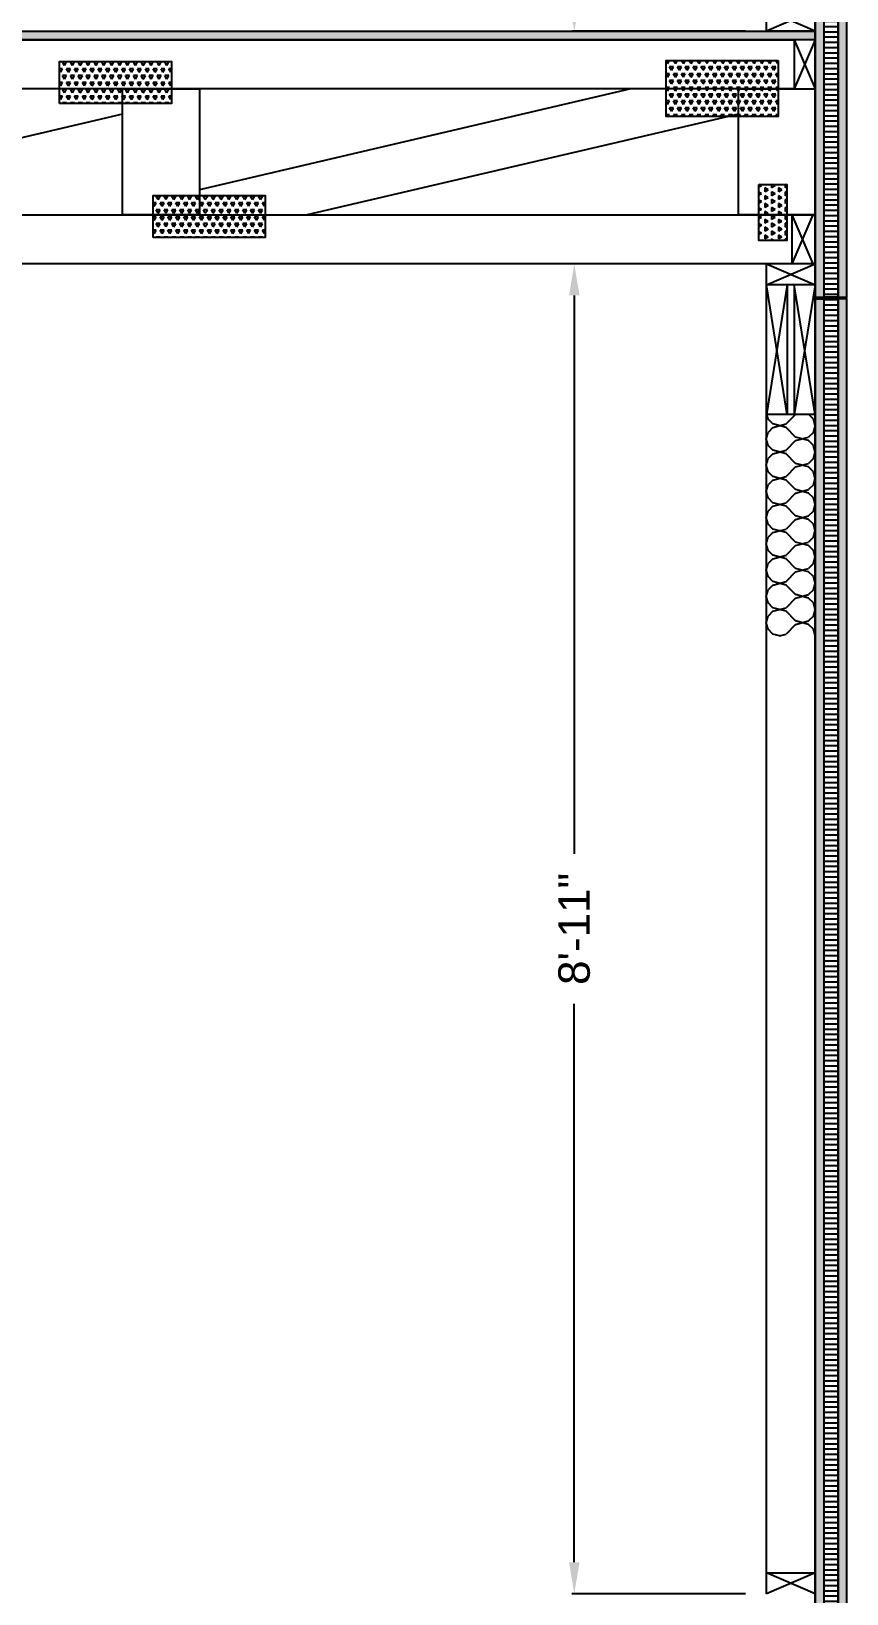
# Model space of a CAD drawing. Header units: inches. Extents: x -1316 to 22433, y -200 to 8737.
# Drawn here: x 1406.8 to 1465.1, y -56.8 to 54.8 of the extents above; entities that cross this region are included whole.
import ezdxf

# ---------------------------------------------------------------- set-up
doc = ezdxf.new("R2010")
doc.units = ezdxf.units.IN
doc.header["$LTSCALE"] = 10
doc.header["$MEASUREMENT"] = 0
doc.header["$PDMODE"] = 34
doc.header["$PDSIZE"] = 18
doc.layers.get('0').update_dxf_attribs({"linetype": 'CONTINUOUS'})
doc.layers.get('DefPoints').update_dxf_attribs({"linetype": 'CONTINUOUS'})
for name, color, linetype in [('S-DIMS', 4, 'CONTINUOUS'), ('S-FLOR', 7, 'CONTINUOUS'), ('S-HATCH', 5, 'CONTINUOUS'), ('S-PLATE', 190, 'CONTINUOUS'), ('S-WALL', 6, 'CONTINUOUS')]:
    doc.layers.add(name, color=color, linetype=linetype)
doc.styles.add('style1', font='arial.ttf')
doc.dimstyles.new('1-2', dxfattribs={"dimtxt": 2.25, "dimasz": 2.25, "dimexe": 0.18, "dimexo": 1.5, "dimgap": 1.5, "dimtad": 0, "dimdec": 4, "dimrnd": 0.0625, "dimzin": 0, "dimdsep": 46, "dimlunit": 4, "dimtxsty": 'style1', "dimcen": 0.09, "dimazin": 0, "dimtfac": 1, "dimtdec": 4, "dimtofl": 0, "dimtmove": 0, "dimatfit": 0, "dimfxl": 1, "dimtolj": 1, "dimtzin": 0, "dimarcsym": 0})
pattern_1 = [(90, (1319.4375, 2e-13), (-0.25, 2e-17), []), (135, (1319.4375, 2e-13), (-0.5, -0.5), [0.3535534, -0.7071077])]
pattern_2 = [(180, (1319.4375, 2e-13), (-6e-17, -0.375), [])]

# ---------------------------------------------------------------- blocks, each defined once
blk = doc.blocks.new('19 IN SKIRT')
at = {"layer": 'S-HATCH'}
h = blk.add_hatch(dxfattribs=at)
h.set_pattern_fill('ANSI31', color=256, scale=3, angle=135, style=0)
h.set_pattern_definition(pattern_2)
h.paths.add_polyline_path([(-0.63, 95), (-1.63, 95), (-1.63, -19), (-0.63, -19)])
h = blk.add_hatch(dxfattribs=at)
h.set_pattern_fill('DOLMIT', color=256, angle=90, style=0)
h.set_pattern_definition(pattern_1)
h.paths.add_polyline_path([(0, -19), (-0.63, -19), (-0.63, 95), (0, 95)])
h = blk.add_hatch(dxfattribs=at)
h.set_pattern_fill('DOLMIT', color=256, angle=90, style=0)
h.set_pattern_definition(pattern_1)
h.paths.add_polyline_path([(-1.63, -19), (-2.25, -19), (-2.25, 91.14), (-1.63, 91.14)])
for points in [[(-0.63, 95), (-1.63, 95), (-1.63, -19), (-0.63, -19)], [(0, -19), (-0.63, -19), (-0.63, 95), (0, 95)], [(-1.63, -19), (-2.25, -19), (-2.25, 91.14), (-1.63, 91.14)]]:
    blk.add_lwpolyline(points, close=True, dxfattribs=at)
at = {"layer": 'S-WALL'}
for p, q in [((-1.63, -19), (-1.63, 95)), ((-0.63, -19), (-0.63, 95)), ((0, -19), (0, 95)), ((3.5, 0), (3.5, 95)), ((0, 0), (3.5, 1.5)), ((0, 1.5), (3.5, 0)), ((0, -19), (-1.63, -19))]:
    blk.add_line(p, q, dxfattribs=at)
blk.add_lwpolyline([(0, 0), (3.5, 0)], dxfattribs=at)
blk = doc.blocks.new('*X643')
at = {"color": 0}
for p, q in [((579.78, -101.42), (579.64, -101.17)), ((579.64, -101.17), (579.92, -101.17)), ((579.78, -101.42), (579.92, -101.17)), ((580.34, -101.42), (580.2, -101.17)), ((580.2, -101.17), (580.48, -101.17)), ((580.34, -101.42), (580.48, -101.17)), ((580.9, -101.42), (580.76, -101.17)), ((580.76, -101.17), (581.04, -101.17)), ((580.9, -101.42), (581.04, -101.17)), ((581.47, -101.42), (581.32, -101.17)), ((581.32, -101.17), (581.61, -101.17)), ((581.47, -101.42), (581.61, -101.17)), ((582.03, -101.42), (581.89, -101.17)), ((581.89, -101.17), (582.17, -101.17)), ((582.03, -101.42), (582.17, -101.17)), ((582.59, -101.42), (582.45, -101.17)), ((582.45, -101.17), (582.73, -101.17)), ((582.59, -101.42), (582.73, -101.17)), ((583.15, -101.42), (583.01, -101.17)), ((583.01, -101.17), (583.29, -101.17)), ((583.15, -101.42), (583.29, -101.17)), ((583.72, -101.42), (583.57, -101.17)), ((583.57, -101.17), (583.86, -101.17)), ((583.72, -101.42), (583.86, -101.17)), ((584.28, -101.42), (584.14, -101.17)), ((584.14, -101.17), (584.42, -101.17)), ((584.28, -101.42), (584.42, -101.17)), ((584.84, -101.42), (584.7, -101.17)), ((584.7, -101.17), (584.98, -101.17)), ((584.84, -101.42), (584.98, -101.17)), ((585.4, -101.42), (585.26, -101.17)), ((585.26, -101.17), (585.54, -101.17)), ((585.4, -101.42), (585.54, -101.17)), ((585.97, -101.42), (585.82, -101.17)), ((585.82, -101.17), (586.11, -101.17)), ((585.97, -101.42), (586.11, -101.17)), ((586.53, -101.42), (586.39, -101.17)), ((586.39, -101.17), (586.67, -101.17)), ((586.53, -101.42), (586.67, -101.17)), ((587.09, -101.42), (586.95, -101.17)), ((586.95, -101.17), (587.23, -101.17)), ((587.09, -101.42), (587.23, -101.17)), ((579.45, -101.66), (579.64, -101.66)), ((579.5, -101.9), (579.45, -101.82)), ((579.45, -102.64), (579.64, -102.64)), ((579.5, -101.9), (579.64, -101.66)), ((579.5, -102.88), (579.64, -102.64)), ((579.78, -102.39), (579.64, -102.15)), ((579.64, -102.15), (579.92, -102.15)), ((579.78, -102.39), (579.92, -102.15)), ((580.06, -101.9), (579.92, -101.66)), ((579.92, -101.66), (580.2, -101.66)), ((580.06, -102.88), (579.92, -102.64)), ((579.92, -102.64), (580.2, -102.64)), ((580.06, -101.9), (580.2, -101.66)), ((580.06, -102.88), (580.2, -102.64)), ((580.34, -102.39), (580.2, -102.15)), ((580.2, -102.15), (580.48, -102.15)), ((580.34, -102.39), (580.48, -102.15)), ((580.62, -101.9), (580.48, -101.66)), ((580.48, -101.66), (580.76, -101.66)), ((580.62, -102.88), (580.48, -102.64)), ((580.48, -102.64), (580.76, -102.64)), ((580.62, -101.9), (580.76, -101.66)), ((580.62, -102.88), (580.76, -102.64)), ((580.9, -102.39), (580.76, -102.15)), ((580.76, -102.15), (581.04, -102.15)), ((580.9, -102.39), (581.04, -102.15)), ((581.18, -101.9), (581.04, -101.66)), ((581.04, -101.66), (581.32, -101.66)), ((581.18, -102.88), (581.04, -102.64)), ((581.04, -102.64), (581.32, -102.64)), ((581.18, -101.9), (581.32, -101.66)), ((581.18, -102.88), (581.32, -102.64)), ((581.47, -102.39), (581.32, -102.15)), ((581.32, -102.15), (581.61, -102.15)), ((581.47, -102.39), (581.61, -102.15)), ((581.75, -101.9), (581.61, -101.66)), ((581.61, -101.66), (581.89, -101.66)), ((581.75, -102.88), (581.61, -102.64)), ((581.61, -102.64), (581.89, -102.64)), ((581.75, -101.9), (581.89, -101.66)), ((581.75, -102.88), (581.89, -102.64)), ((582.03, -102.39), (581.89, -102.15)), ((581.89, -102.15), (582.17, -102.15)), ((582.03, -102.39), (582.17, -102.15)), ((582.31, -101.9), (582.17, -101.66)), ((582.17, -101.66), (582.45, -101.66)), ((582.31, -102.88), (582.17, -102.64)), ((582.17, -102.64), (582.45, -102.64)), ((582.31, -101.9), (582.45, -101.66)), ((582.31, -102.88), (582.45, -102.64)), ((582.59, -102.39), (582.45, -102.15)), ((582.45, -102.15), (582.73, -102.15)), ((582.59, -102.39), (582.73, -102.15)), ((582.87, -101.9), (582.73, -101.66)), ((582.73, -101.66), (583.01, -101.66)), ((582.87, -102.88), (582.73, -102.64)), ((582.73, -102.64), (583.01, -102.64)), ((582.87, -101.9), (583.01, -101.66)), ((582.87, -102.88), (583.01, -102.64)), ((583.15, -102.39), (583.01, -102.15)), ((583.01, -102.15), (583.29, -102.15)), ((583.15, -102.39), (583.29, -102.15)), ((583.43, -101.9), (583.29, -101.66)), ((583.29, -101.66), (583.57, -101.66)), ((583.43, -102.88), (583.29, -102.64)), ((583.29, -102.64), (583.57, -102.64)), ((583.43, -101.9), (583.57, -101.66)), ((583.43, -102.88), (583.57, -102.64)), ((583.72, -102.39), (583.57, -102.15)), ((583.57, -102.15), (583.86, -102.15)), ((583.72, -102.39), (583.86, -102.15)), ((584, -101.9), (583.86, -101.66)), ((583.86, -101.66), (584.14, -101.66)), ((584, -102.88), (583.86, -102.64)), ((583.86, -102.64), (584.14, -102.64)), ((584, -101.9), (584.14, -101.66)), ((584, -102.88), (584.14, -102.64)), ((584.28, -102.39), (584.14, -102.15)), ((584.14, -102.15), (584.42, -102.15)), ((584.28, -102.39), (584.42, -102.15)), ((584.56, -101.9), (584.42, -101.66)), ((584.42, -101.66), (584.7, -101.66)), ((584.56, -102.88), (584.42, -102.64)), ((584.42, -102.64), (584.7, -102.64)), ((584.56, -101.9), (584.7, -101.66)), ((584.56, -102.88), (584.7, -102.64)), ((584.84, -102.39), (584.7, -102.15)), ((584.7, -102.15), (584.98, -102.15)), ((584.84, -102.39), (584.98, -102.15)), ((585.12, -101.9), (584.98, -101.66)), ((584.98, -101.66), (585.26, -101.66)), ((585.12, -102.88), (584.98, -102.64)), ((584.98, -102.64), (585.26, -102.64)), ((585.12, -101.9), (585.26, -101.66)), ((585.12, -102.88), (585.26, -102.64)), ((585.4, -102.39), (585.26, -102.15)), ((585.26, -102.15), (585.54, -102.15)), ((585.4, -102.39), (585.54, -102.15)), ((585.68, -101.9), (585.54, -101.66)), ((585.54, -101.66), (585.82, -101.66)), ((585.68, -102.88), (585.54, -102.64)), ((585.54, -102.64), (585.82, -102.64)), ((585.68, -101.9), (585.82, -101.66)), ((585.68, -102.88), (585.82, -102.64)), ((585.97, -102.39), (585.82, -102.15)), ((585.82, -102.15), (586.11, -102.15)), ((585.97, -102.39), (586.11, -102.15)), ((586.25, -101.9), (586.11, -101.66)), ((586.11, -101.66), (586.39, -101.66)), ((586.25, -102.88), (586.11, -102.64)), ((586.11, -102.64), (586.39, -102.64)), ((586.25, -101.9), (586.39, -101.66)), ((586.25, -102.88), (586.39, -102.64)), ((586.53, -102.39), (586.39, -102.15)), ((586.39, -102.15), (586.67, -102.15)), ((586.53, -102.39), (586.67, -102.15)), ((586.81, -101.9), (586.67, -101.66)), ((586.67, -101.66), (586.95, -101.66)), ((586.81, -102.88), (586.67, -102.64)), ((586.67, -102.64), (586.95, -102.64)), ((586.81, -101.9), (586.95, -101.66)), ((586.81, -102.88), (586.95, -102.64)), ((587.09, -102.39), (586.95, -102.15)), ((586.95, -102.15), (587.23, -102.15)), ((587.09, -102.39), (587.23, -102.15)), ((587.37, -101.9), (587.23, -101.66)), ((587.23, -101.66), (587.45, -101.66)), ((587.37, -102.88), (587.23, -102.64)), ((587.23, -102.64), (587.45, -102.64)), ((587.37, -101.9), (587.45, -101.78)), ((579.5, -102.88), (579.45, -102.79)), ((579.45, -103.61), (579.64, -103.61)), ((579.5, -103.85), (579.45, -103.76)), ((579.5, -103.85), (579.64, -103.61)), ((579.78, -103.37), (579.64, -103.12)), ((579.64, -103.12), (579.92, -103.12)), ((579.78, -103.37), (579.92, -103.12)), ((580.06, -103.85), (579.92, -103.61)), ((579.92, -103.61), (580.2, -103.61)), ((580.06, -103.85), (580.2, -103.61)), ((580.34, -103.37), (580.2, -103.12)), ((580.2, -103.12), (580.48, -103.12)), ((580.34, -103.37), (580.48, -103.12)), ((580.62, -103.85), (580.48, -103.61)), ((580.48, -103.61), (580.76, -103.61)), ((580.62, -103.85), (580.76, -103.61)), ((580.9, -103.37), (580.76, -103.12)), ((580.76, -103.12), (581.04, -103.12)), ((580.9, -103.37), (581.04, -103.12)), ((581.18, -103.85), (581.04, -103.61)), ((581.04, -103.61), (581.32, -103.61)), ((581.18, -103.85), (581.32, -103.61)), ((581.47, -103.37), (581.32, -103.12)), ((581.32, -103.12), (581.61, -103.12)), ((581.47, -103.37), (581.61, -103.12)), ((581.75, -103.85), (581.61, -103.61)), ((581.61, -103.61), (581.89, -103.61)), ((581.75, -103.85), (581.89, -103.61)), ((582.03, -103.37), (581.89, -103.12)), ((581.89, -103.12), (582.17, -103.12)), ((582.03, -103.37), (582.17, -103.12)), ((582.31, -103.85), (582.17, -103.61)), ((582.17, -103.61), (582.45, -103.61)), ((582.31, -103.85), (582.45, -103.61)), ((582.59, -103.37), (582.45, -103.12)), ((582.45, -103.12), (582.73, -103.12)), ((582.59, -103.37), (582.73, -103.12)), ((582.87, -103.85), (582.73, -103.61)), ((582.73, -103.61), (583.01, -103.61)), ((582.87, -103.85), (583.01, -103.61)), ((583.15, -103.37), (583.01, -103.12)), ((583.01, -103.12), (583.29, -103.12)), ((583.15, -103.37), (583.29, -103.12)), ((583.43, -103.85), (583.29, -103.61)), ((583.29, -103.61), (583.57, -103.61)), ((583.43, -103.85), (583.57, -103.61)), ((583.72, -103.37), (583.57, -103.12)), ((583.57, -103.12), (583.86, -103.12)), ((583.72, -103.37), (583.86, -103.12)), ((584, -103.85), (583.86, -103.61)), ((583.86, -103.61), (584.14, -103.61)), ((584, -103.85), (584.14, -103.61)), ((584.28, -103.37), (584.14, -103.12)), ((584.14, -103.12), (584.42, -103.12)), ((584.28, -103.37), (584.42, -103.12)), ((584.56, -103.85), (584.42, -103.61)), ((584.42, -103.61), (584.7, -103.61)), ((584.56, -103.85), (584.7, -103.61)), ((584.84, -103.37), (584.7, -103.12)), ((584.7, -103.12), (584.98, -103.12)), ((584.84, -103.37), (584.98, -103.12)), ((585.12, -103.85), (584.98, -103.61)), ((584.98, -103.61), (585.26, -103.61)), ((585.12, -103.85), (585.26, -103.61)), ((585.4, -103.37), (585.26, -103.12)), ((585.26, -103.12), (585.54, -103.12)), ((585.4, -103.37), (585.54, -103.12)), ((585.68, -103.85), (585.54, -103.61)), ((585.54, -103.61), (585.82, -103.61)), ((585.68, -103.85), (585.82, -103.61)), ((585.97, -103.37), (585.82, -103.12)), ((585.82, -103.12), (586.11, -103.12)), ((585.97, -103.37), (586.11, -103.12)), ((586.25, -103.85), (586.11, -103.61)), ((586.11, -103.61), (586.39, -103.61)), ((586.25, -103.85), (586.39, -103.61)), ((586.53, -103.37), (586.39, -103.12)), ((586.39, -103.12), (586.67, -103.12)), ((586.53, -103.37), (586.67, -103.12)), ((586.81, -103.85), (586.67, -103.61)), ((586.67, -103.61), (586.95, -103.61)), ((586.81, -103.85), (586.95, -103.61)), ((587.09, -103.37), (586.95, -103.12)), ((586.95, -103.12), (587.23, -103.12)), ((587.09, -103.37), (587.23, -103.12)), ((587.37, -103.85), (587.23, -103.61)), ((587.23, -103.61), (587.45, -103.61)), ((587.37, -102.88), (587.45, -102.75)), ((587.37, -103.85), (587.45, -103.72)), ((579.66, -104.13), (579.64, -104.1)), ((579.64, -104.1), (579.92, -104.1)), ((579.9, -104.13), (579.92, -104.1)), ((580.22, -104.13), (580.2, -104.1)), ((580.2, -104.1), (580.48, -104.1)), ((580.46, -104.13), (580.48, -104.1)), ((580.78, -104.13), (580.76, -104.1)), ((580.76, -104.1), (581.04, -104.1)), ((581.02, -104.13), (581.04, -104.1)), ((581.35, -104.13), (581.32, -104.1)), ((581.32, -104.1), (581.61, -104.1)), ((581.58, -104.13), (581.61, -104.1)), ((581.91, -104.13), (581.89, -104.1)), ((581.89, -104.1), (582.17, -104.1)), ((582.15, -104.13), (582.17, -104.1)), ((582.47, -104.13), (582.45, -104.1)), ((582.45, -104.1), (582.73, -104.1)), ((582.71, -104.13), (582.73, -104.1)), ((583.03, -104.13), (583.01, -104.1)), ((583.01, -104.1), (583.29, -104.1)), ((583.27, -104.13), (583.29, -104.1)), ((583.6, -104.13), (583.57, -104.1)), ((583.57, -104.1), (583.86, -104.1)), ((583.83, -104.13), (583.86, -104.1)), ((584.16, -104.13), (584.14, -104.1)), ((584.14, -104.1), (584.42, -104.1)), ((584.4, -104.13), (584.42, -104.1)), ((584.72, -104.13), (584.7, -104.1)), ((584.7, -104.1), (584.98, -104.1)), ((584.96, -104.13), (584.98, -104.1)), ((585.28, -104.13), (585.26, -104.1)), ((585.26, -104.1), (585.54, -104.1)), ((585.52, -104.13), (585.54, -104.1)), ((585.85, -104.13), (585.82, -104.1)), ((585.82, -104.1), (586.11, -104.1)), ((586.08, -104.13), (586.11, -104.1)), ((586.41, -104.13), (586.39, -104.1)), ((586.39, -104.1), (586.67, -104.1)), ((586.65, -104.13), (586.67, -104.1)), ((586.97, -104.13), (586.95, -104.1)), ((586.95, -104.1), (587.23, -104.1)), ((587.21, -104.13), (587.23, -104.1))]:
    blk.add_line(p, q, dxfattribs=at)
blk = doc.blocks.new('BOX')
blk.add_lwpolyline([(0, 0), (1, 0), (1, 1), (0, 1)], close=True)
blk = doc.blocks.new('*X642')
at = {"color": 0}
for p, q in [((586.53, -102.39), (586.42, -102.21)), ((586.53, -102.39), (586.63, -102.21)), ((586.81, -102.88), (586.67, -102.64)), ((586.67, -102.64), (586.95, -102.64)), ((586.81, -102.88), (586.95, -102.64)), ((587.09, -102.39), (586.98, -102.21)), ((587.09, -102.39), (587.2, -102.21)), ((587.37, -102.88), (587.23, -102.64)), ((587.23, -102.64), (587.51, -102.64)), ((587.37, -102.88), (587.51, -102.64)), ((587.65, -102.39), (587.55, -102.21)), ((587.65, -102.39), (587.76, -102.21)), ((587.93, -102.88), (587.79, -102.64)), ((587.79, -102.64), (588.07, -102.64)), ((587.93, -102.88), (588.07, -102.64)), ((588.22, -102.39), (588.11, -102.21)), ((588.22, -102.39), (588.32, -102.21)), ((588.5, -102.88), (588.36, -102.64)), ((588.36, -102.64), (588.64, -102.64)), ((588.5, -102.88), (588.64, -102.64)), ((588.78, -102.39), (588.67, -102.21)), ((588.78, -102.39), (588.88, -102.21)), ((589.06, -102.88), (588.92, -102.64)), ((588.92, -102.64), (589.2, -102.64)), ((589.06, -102.88), (589.2, -102.64)), ((589.34, -102.39), (589.23, -102.21)), ((589.34, -102.39), (589.45, -102.21)), ((589.62, -102.88), (589.48, -102.64)), ((589.48, -102.64), (589.76, -102.64)), ((589.62, -102.88), (589.76, -102.64)), ((589.9, -102.39), (589.8, -102.21)), ((589.9, -102.39), (590.01, -102.21)), ((590.18, -102.88), (590.04, -102.64)), ((590.04, -102.64), (590.32, -102.64)), ((590.18, -102.88), (590.32, -102.64)), ((590.42, -102.31), (590.36, -102.21)), ((586.42, -103.12), (586.67, -103.12)), ((586.53, -103.37), (586.42, -103.18)), ((586.53, -103.37), (586.67, -103.12)), ((586.81, -103.85), (586.67, -103.61)), ((586.67, -103.61), (586.95, -103.61)), ((586.81, -103.85), (586.95, -103.61)), ((587.09, -103.37), (586.95, -103.12)), ((586.95, -103.12), (587.23, -103.12)), ((587.09, -103.37), (587.23, -103.12)), ((587.37, -103.85), (587.23, -103.61)), ((587.23, -103.61), (587.51, -103.61)), ((587.37, -103.85), (587.51, -103.61)), ((587.65, -103.37), (587.51, -103.12)), ((587.51, -103.12), (587.79, -103.12)), ((587.65, -103.37), (587.79, -103.12)), ((587.93, -103.85), (587.79, -103.61)), ((587.79, -103.61), (588.07, -103.61)), ((587.93, -103.85), (588.07, -103.61)), ((588.22, -103.37), (588.07, -103.12)), ((588.07, -103.12), (588.36, -103.12)), ((588.22, -103.37), (588.36, -103.12)), ((588.5, -103.85), (588.36, -103.61)), ((588.36, -103.61), (588.64, -103.61)), ((588.5, -103.85), (588.64, -103.61)), ((588.78, -103.37), (588.64, -103.12)), ((588.64, -103.12), (588.92, -103.12)), ((588.78, -103.37), (588.92, -103.12)), ((589.06, -103.85), (588.92, -103.61)), ((588.92, -103.61), (589.2, -103.61)), ((589.06, -103.85), (589.2, -103.61)), ((589.34, -103.37), (589.2, -103.12)), ((589.2, -103.12), (589.48, -103.12)), ((589.34, -103.37), (589.48, -103.12)), ((589.62, -103.85), (589.48, -103.61)), ((589.48, -103.61), (589.76, -103.61)), ((589.62, -103.85), (589.76, -103.61)), ((589.9, -103.37), (589.76, -103.12)), ((589.76, -103.12), (590.04, -103.12)), ((589.9, -103.37), (590.04, -103.12)), ((590.18, -103.85), (590.04, -103.61)), ((590.04, -103.61), (590.32, -103.61)), ((590.18, -103.85), (590.32, -103.61)), ((590.42, -103.29), (590.32, -103.12)), ((590.32, -103.12), (590.42, -103.12)), ((586.42, -104.1), (586.67, -104.1)), ((586.45, -104.21), (586.42, -104.15)), ((586.6, -104.21), (586.67, -104.1)), ((587.01, -104.21), (586.95, -104.1)), ((586.95, -104.1), (587.23, -104.1)), ((587.17, -104.21), (587.23, -104.1)), ((587.58, -104.21), (587.51, -104.1)), ((587.51, -104.1), (587.79, -104.1)), ((587.73, -104.21), (587.79, -104.1)), ((588.14, -104.21), (588.07, -104.1)), ((588.07, -104.1), (588.36, -104.1)), ((588.29, -104.21), (588.36, -104.1)), ((588.7, -104.21), (588.64, -104.1)), ((588.64, -104.1), (588.92, -104.1)), ((588.85, -104.21), (588.92, -104.1)), ((589.26, -104.21), (589.2, -104.1)), ((589.2, -104.1), (589.48, -104.1)), ((589.42, -104.21), (589.48, -104.1)), ((589.83, -104.21), (589.76, -104.1)), ((589.76, -104.1), (590.04, -104.1)), ((589.98, -104.21), (590.04, -104.1)), ((590.39, -104.21), (590.32, -104.1)), ((590.32, -104.1), (590.42, -104.1))]:
    blk.add_line(p, q, dxfattribs=at)
blk = doc.blocks.new('*X641')
at = {"color": 0}
for p, q in [((-189.18, 365.15), (-189.2, 365.18)), ((-189.18, 365.15), (-189.06, 365.35)), ((-188.62, 365.15), (-188.73, 365.35)), ((-188.62, 365.15), (-188.5, 365.35)), ((-188.05, 365.15), (-188.17, 365.35)), ((-188.05, 365.15), (-187.94, 365.35)), ((-187.49, 365.15), (-187.61, 365.35)), ((-187.49, 365.15), (-187.37, 365.35)), ((-186.93, 365.15), (-187.05, 365.35)), ((-186.93, 365.15), (-186.81, 365.35)), ((-186.37, 365.15), (-186.48, 365.35)), ((-186.37, 365.15), (-186.25, 365.35)), ((-185.8, 365.15), (-185.92, 365.35)), ((-185.8, 365.15), (-185.69, 365.35)), ((-185.24, 365.15), (-185.36, 365.35)), ((-185.24, 365.15), (-185.12, 365.35)), ((-184.68, 365.15), (-184.8, 365.35)), ((-184.68, 365.15), (-184.56, 365.35)), ((-184.12, 365.15), (-184.23, 365.35)), ((-184.12, 365.15), (-184, 365.35)), ((-183.55, 365.15), (-183.67, 365.35)), ((-183.55, 365.15), (-183.44, 365.35)), ((-182.99, 365.15), (-183.11, 365.35)), ((-182.99, 365.15), (-182.87, 365.35)), ((-182.43, 365.15), (-182.55, 365.35)), ((-182.43, 365.15), (-182.31, 365.35)), ((-181.87, 365.15), (-181.98, 365.35)), ((-181.87, 365.15), (-181.75, 365.35)), ((-181.3, 365.15), (-181.42, 365.35)), ((-181.3, 365.15), (-181.2, 365.33)), ((-189.2, 364.42), (-189.04, 364.42)), ((-189.18, 364.17), (-189.2, 364.21)), ((-189.18, 364.17), (-189.04, 364.42)), ((-188.9, 364.66), (-189.04, 364.9)), ((-189.04, 364.9), (-188.76, 364.9)), ((-188.9, 363.69), (-189.04, 363.93)), ((-189.04, 363.93), (-188.76, 363.93)), ((-188.9, 364.66), (-188.76, 364.9)), ((-188.9, 363.69), (-188.76, 363.93)), ((-188.62, 364.17), (-188.76, 364.42)), ((-188.76, 364.42), (-188.48, 364.42)), ((-188.62, 364.17), (-188.48, 364.42)), ((-188.34, 364.66), (-188.48, 364.9)), ((-188.48, 364.9), (-188.19, 364.9)), ((-188.34, 363.69), (-188.48, 363.93)), ((-188.48, 363.93), (-188.19, 363.93)), ((-188.34, 364.66), (-188.19, 364.9)), ((-188.34, 363.69), (-188.19, 363.93)), ((-188.05, 364.17), (-188.19, 364.42)), ((-188.19, 364.42), (-187.91, 364.42)), ((-188.05, 364.17), (-187.91, 364.42)), ((-187.77, 364.66), (-187.91, 364.9)), ((-187.91, 364.9), (-187.63, 364.9)), ((-187.77, 363.69), (-187.91, 363.93)), ((-187.91, 363.93), (-187.63, 363.93)), ((-187.77, 364.66), (-187.63, 364.9)), ((-187.77, 363.69), (-187.63, 363.93)), ((-187.49, 364.17), (-187.63, 364.42)), ((-187.63, 364.42), (-187.35, 364.42)), ((-187.49, 364.17), (-187.35, 364.42)), ((-187.21, 364.66), (-187.35, 364.9)), ((-187.35, 364.9), (-187.07, 364.9)), ((-187.21, 363.69), (-187.35, 363.93)), ((-187.35, 363.93), (-187.07, 363.93)), ((-187.21, 364.66), (-187.07, 364.9)), ((-187.21, 363.69), (-187.07, 363.93)), ((-186.93, 364.17), (-187.07, 364.42)), ((-187.07, 364.42), (-186.79, 364.42)), ((-186.93, 364.17), (-186.79, 364.42)), ((-186.65, 364.66), (-186.79, 364.9)), ((-186.79, 364.9), (-186.51, 364.9)), ((-186.65, 363.69), (-186.79, 363.93)), ((-186.79, 363.93), (-186.51, 363.93)), ((-186.65, 364.66), (-186.51, 364.9)), ((-186.65, 363.69), (-186.51, 363.93)), ((-186.37, 364.17), (-186.51, 364.42)), ((-186.51, 364.42), (-186.23, 364.42)), ((-186.37, 364.17), (-186.23, 364.42)), ((-186.09, 364.66), (-186.23, 364.9)), ((-186.23, 364.9), (-185.94, 364.9)), ((-186.09, 363.69), (-186.23, 363.93)), ((-186.23, 363.93), (-185.94, 363.93)), ((-186.09, 364.66), (-185.94, 364.9)), ((-186.09, 363.69), (-185.94, 363.93)), ((-185.8, 364.17), (-185.94, 364.42)), ((-185.94, 364.42), (-185.66, 364.42)), ((-185.8, 364.17), (-185.66, 364.42)), ((-185.52, 364.66), (-185.66, 364.9)), ((-185.66, 364.9), (-185.38, 364.9)), ((-185.52, 363.69), (-185.66, 363.93)), ((-185.66, 363.93), (-185.38, 363.93)), ((-185.52, 364.66), (-185.38, 364.9)), ((-185.52, 363.69), (-185.38, 363.93)), ((-185.24, 364.17), (-185.38, 364.42)), ((-185.38, 364.42), (-185.1, 364.42)), ((-185.24, 364.17), (-185.1, 364.42)), ((-184.96, 364.66), (-185.1, 364.9)), ((-185.1, 364.9), (-184.82, 364.9)), ((-184.96, 363.69), (-185.1, 363.93)), ((-185.1, 363.93), (-184.82, 363.93)), ((-184.96, 364.66), (-184.82, 364.9)), ((-184.96, 363.69), (-184.82, 363.93)), ((-184.68, 364.17), (-184.82, 364.42)), ((-184.82, 364.42), (-184.54, 364.42)), ((-184.68, 364.17), (-184.54, 364.42)), ((-184.4, 364.66), (-184.54, 364.9)), ((-184.54, 364.9), (-184.26, 364.9)), ((-184.4, 363.69), (-184.54, 363.93)), ((-184.54, 363.93), (-184.26, 363.93)), ((-184.4, 364.66), (-184.26, 364.9)), ((-184.4, 363.69), (-184.26, 363.93)), ((-184.12, 364.17), (-184.26, 364.42)), ((-184.26, 364.42), (-183.98, 364.42)), ((-184.12, 364.17), (-183.98, 364.42)), ((-183.84, 364.66), (-183.98, 364.9)), ((-183.98, 364.9), (-183.69, 364.9)), ((-183.84, 363.69), (-183.98, 363.93)), ((-183.98, 363.93), (-183.69, 363.93)), ((-183.84, 364.66), (-183.69, 364.9)), ((-183.84, 363.69), (-183.69, 363.93)), ((-183.55, 364.17), (-183.69, 364.42)), ((-183.69, 364.42), (-183.41, 364.42)), ((-183.55, 364.17), (-183.41, 364.42)), ((-183.27, 364.66), (-183.41, 364.9)), ((-183.41, 364.9), (-183.13, 364.9)), ((-183.27, 363.69), (-183.41, 363.93)), ((-183.41, 363.93), (-183.13, 363.93)), ((-183.27, 364.66), (-183.13, 364.9)), ((-183.27, 363.69), (-183.13, 363.93)), ((-182.99, 364.17), (-183.13, 364.42)), ((-183.13, 364.42), (-182.85, 364.42)), ((-182.99, 364.17), (-182.85, 364.42)), ((-182.71, 364.66), (-182.85, 364.9)), ((-182.85, 364.9), (-182.57, 364.9)), ((-182.71, 363.69), (-182.85, 363.93)), ((-182.85, 363.93), (-182.57, 363.93)), ((-182.71, 364.66), (-182.57, 364.9)), ((-182.71, 363.69), (-182.57, 363.93)), ((-182.43, 364.17), (-182.57, 364.42)), ((-182.57, 364.42), (-182.29, 364.42)), ((-182.43, 364.17), (-182.29, 364.42)), ((-182.15, 364.66), (-182.29, 364.9)), ((-182.29, 364.9), (-182.01, 364.9)), ((-182.15, 363.69), (-182.29, 363.93)), ((-182.29, 363.93), (-182.01, 363.93)), ((-182.15, 364.66), (-182.01, 364.9)), ((-182.15, 363.69), (-182.01, 363.93)), ((-181.87, 364.17), (-182.01, 364.42)), ((-182.01, 364.42), (-181.73, 364.42)), ((-181.87, 364.17), (-181.73, 364.42)), ((-181.59, 364.66), (-181.73, 364.9)), ((-181.73, 364.9), (-181.44, 364.9)), ((-181.59, 363.69), (-181.73, 363.93)), ((-181.73, 363.93), (-181.44, 363.93)), ((-181.59, 364.66), (-181.44, 364.9)), ((-181.59, 363.69), (-181.44, 363.93)), ((-181.3, 364.17), (-181.44, 364.42)), ((-181.44, 364.42), (-181.2, 364.42)), ((-181.3, 364.17), (-181.2, 364.35)), ((-189.2, 363.44), (-189.04, 363.44)), ((-189.18, 363.2), (-189.2, 363.24)), ((-189.18, 363.2), (-189.04, 363.44)), ((-188.9, 362.71), (-189.04, 362.96)), ((-189.04, 362.96), (-188.76, 362.96)), ((-188.9, 362.71), (-188.76, 362.96)), ((-188.62, 363.2), (-188.76, 363.44)), ((-188.76, 363.44), (-188.48, 363.44)), ((-188.62, 363.2), (-188.48, 363.44)), ((-188.34, 362.71), (-188.48, 362.96)), ((-188.48, 362.96), (-188.19, 362.96)), ((-188.34, 362.71), (-188.19, 362.96)), ((-188.05, 363.2), (-188.19, 363.44)), ((-188.19, 363.44), (-187.91, 363.44)), ((-188.05, 363.2), (-187.91, 363.44)), ((-187.77, 362.71), (-187.91, 362.96)), ((-187.91, 362.96), (-187.63, 362.96)), ((-187.77, 362.71), (-187.63, 362.96)), ((-187.49, 363.2), (-187.63, 363.44)), ((-187.63, 363.44), (-187.35, 363.44)), ((-187.49, 363.2), (-187.35, 363.44)), ((-187.21, 362.71), (-187.35, 362.96)), ((-187.35, 362.96), (-187.07, 362.96)), ((-187.21, 362.71), (-187.07, 362.96)), ((-186.93, 363.2), (-187.07, 363.44)), ((-187.07, 363.44), (-186.79, 363.44)), ((-186.93, 363.2), (-186.79, 363.44)), ((-186.65, 362.71), (-186.79, 362.96)), ((-186.79, 362.96), (-186.51, 362.96)), ((-186.65, 362.71), (-186.51, 362.96)), ((-186.37, 363.2), (-186.51, 363.44)), ((-186.51, 363.44), (-186.23, 363.44)), ((-186.37, 363.2), (-186.23, 363.44)), ((-186.09, 362.71), (-186.23, 362.96)), ((-186.23, 362.96), (-185.94, 362.96)), ((-186.09, 362.71), (-185.94, 362.96)), ((-185.8, 363.2), (-185.94, 363.44)), ((-185.94, 363.44), (-185.66, 363.44)), ((-185.8, 363.2), (-185.66, 363.44)), ((-185.52, 362.71), (-185.66, 362.96)), ((-185.66, 362.96), (-185.38, 362.96)), ((-185.52, 362.71), (-185.38, 362.96)), ((-185.24, 363.2), (-185.38, 363.44)), ((-185.38, 363.44), (-185.1, 363.44)), ((-185.24, 363.2), (-185.1, 363.44)), ((-184.96, 362.71), (-185.1, 362.96)), ((-185.1, 362.96), (-184.82, 362.96)), ((-184.96, 362.71), (-184.82, 362.96)), ((-184.68, 363.2), (-184.82, 363.44)), ((-184.82, 363.44), (-184.54, 363.44)), ((-184.68, 363.2), (-184.54, 363.44)), ((-184.4, 362.71), (-184.54, 362.96)), ((-184.54, 362.96), (-184.26, 362.96)), ((-184.4, 362.71), (-184.26, 362.96)), ((-184.12, 363.2), (-184.26, 363.44)), ((-184.26, 363.44), (-183.98, 363.44)), ((-184.12, 363.2), (-183.98, 363.44)), ((-183.84, 362.71), (-183.98, 362.96)), ((-183.98, 362.96), (-183.69, 362.96)), ((-183.84, 362.71), (-183.69, 362.96)), ((-183.55, 363.2), (-183.69, 363.44)), ((-183.69, 363.44), (-183.41, 363.44)), ((-183.55, 363.2), (-183.41, 363.44)), ((-183.27, 362.71), (-183.41, 362.96)), ((-183.41, 362.96), (-183.13, 362.96)), ((-183.27, 362.71), (-183.13, 362.96)), ((-182.99, 363.2), (-183.13, 363.44)), ((-183.13, 363.44), (-182.85, 363.44)), ((-182.99, 363.2), (-182.85, 363.44)), ((-182.71, 362.71), (-182.85, 362.96)), ((-182.85, 362.96), (-182.57, 362.96)), ((-182.71, 362.71), (-182.57, 362.96)), ((-182.43, 363.2), (-182.57, 363.44)), ((-182.57, 363.44), (-182.29, 363.44)), ((-182.43, 363.2), (-182.29, 363.44)), ((-182.15, 362.71), (-182.29, 362.96)), ((-182.29, 362.96), (-182.01, 362.96)), ((-182.15, 362.71), (-182.01, 362.96)), ((-181.87, 363.2), (-182.01, 363.44)), ((-182.01, 363.44), (-181.73, 363.44)), ((-181.87, 363.2), (-181.73, 363.44)), ((-181.59, 362.71), (-181.73, 362.96)), ((-181.73, 362.96), (-181.44, 362.96)), ((-181.59, 362.71), (-181.44, 362.96)), ((-181.3, 363.2), (-181.44, 363.44)), ((-181.44, 363.44), (-181.2, 363.44)), ((-181.3, 363.2), (-181.2, 363.38)), ((-189.2, 362.47), (-189.04, 362.47)), ((-189.18, 362.23), (-189.2, 362.26)), ((-189.18, 362.23), (-189.04, 362.47)), ((-188.9, 361.74), (-189.04, 361.98)), ((-189.04, 361.98), (-188.76, 361.98)), ((-188.9, 361.74), (-188.76, 361.98)), ((-188.62, 362.23), (-188.76, 362.47)), ((-188.76, 362.47), (-188.48, 362.47)), ((-188.62, 362.23), (-188.48, 362.47)), ((-188.34, 361.74), (-188.48, 361.98)), ((-188.48, 361.98), (-188.19, 361.98)), ((-188.34, 361.74), (-188.19, 361.98)), ((-188.05, 362.23), (-188.19, 362.47)), ((-188.19, 362.47), (-187.91, 362.47)), ((-188.05, 362.23), (-187.91, 362.47)), ((-187.77, 361.74), (-187.91, 361.98)), ((-187.91, 361.98), (-187.63, 361.98)), ((-187.77, 361.74), (-187.63, 361.98)), ((-187.49, 362.23), (-187.63, 362.47)), ((-187.63, 362.47), (-187.35, 362.47)), ((-187.49, 362.23), (-187.35, 362.47)), ((-187.21, 361.74), (-187.35, 361.98)), ((-187.35, 361.98), (-187.07, 361.98)), ((-187.21, 361.74), (-187.07, 361.98)), ((-186.93, 362.23), (-187.07, 362.47)), ((-187.07, 362.47), (-186.79, 362.47)), ((-186.93, 362.23), (-186.79, 362.47)), ((-186.65, 361.74), (-186.79, 361.98)), ((-186.79, 361.98), (-186.51, 361.98)), ((-186.65, 361.74), (-186.51, 361.98)), ((-186.37, 362.23), (-186.51, 362.47)), ((-186.51, 362.47), (-186.23, 362.47)), ((-186.37, 362.23), (-186.23, 362.47)), ((-186.09, 361.74), (-186.23, 361.98)), ((-186.23, 361.98), (-185.94, 361.98)), ((-186.09, 361.74), (-185.94, 361.98)), ((-185.8, 362.23), (-185.94, 362.47)), ((-185.94, 362.47), (-185.66, 362.47)), ((-185.8, 362.23), (-185.66, 362.47)), ((-185.52, 361.74), (-185.66, 361.98)), ((-185.66, 361.98), (-185.38, 361.98)), ((-185.52, 361.74), (-185.38, 361.98)), ((-185.24, 362.23), (-185.38, 362.47)), ((-185.38, 362.47), (-185.1, 362.47)), ((-185.24, 362.23), (-185.1, 362.47)), ((-184.96, 361.74), (-185.1, 361.98)), ((-185.1, 361.98), (-184.82, 361.98)), ((-184.96, 361.74), (-184.82, 361.98)), ((-184.68, 362.23), (-184.82, 362.47)), ((-184.82, 362.47), (-184.54, 362.47)), ((-184.68, 362.23), (-184.54, 362.47)), ((-184.4, 361.74), (-184.54, 361.98)), ((-184.54, 361.98), (-184.26, 361.98)), ((-184.4, 361.74), (-184.26, 361.98)), ((-184.12, 362.23), (-184.26, 362.47)), ((-184.26, 362.47), (-183.98, 362.47)), ((-184.12, 362.23), (-183.98, 362.47)), ((-183.84, 361.74), (-183.98, 361.98)), ((-183.98, 361.98), (-183.69, 361.98)), ((-183.84, 361.74), (-183.69, 361.98)), ((-183.55, 362.23), (-183.69, 362.47)), ((-183.69, 362.47), (-183.41, 362.47)), ((-183.55, 362.23), (-183.41, 362.47)), ((-183.27, 361.74), (-183.41, 361.98)), ((-183.41, 361.98), (-183.13, 361.98)), ((-183.27, 361.74), (-183.13, 361.98)), ((-182.99, 362.23), (-183.13, 362.47)), ((-183.13, 362.47), (-182.85, 362.47)), ((-182.99, 362.23), (-182.85, 362.47)), ((-182.71, 361.74), (-182.85, 361.98)), ((-182.85, 361.98), (-182.57, 361.98)), ((-182.71, 361.74), (-182.57, 361.98)), ((-182.43, 362.23), (-182.57, 362.47)), ((-182.57, 362.47), (-182.29, 362.47)), ((-182.43, 362.23), (-182.29, 362.47)), ((-182.15, 361.74), (-182.29, 361.98)), ((-182.29, 361.98), (-182.01, 361.98)), ((-182.15, 361.74), (-182.01, 361.98)), ((-181.87, 362.23), (-182.01, 362.47)), ((-182.01, 362.47), (-181.73, 362.47)), ((-181.87, 362.23), (-181.73, 362.47)), ((-181.59, 361.74), (-181.73, 361.98)), ((-181.73, 361.98), (-181.44, 361.98)), ((-181.59, 361.74), (-181.44, 361.98)), ((-181.3, 362.23), (-181.44, 362.47)), ((-181.44, 362.47), (-181.2, 362.47)), ((-181.3, 362.23), (-181.2, 362.41)), ((-189.2, 361.49), (-189.04, 361.49)), ((-189.12, 361.35), (-189.04, 361.49)), ((-188.68, 361.35), (-188.76, 361.49)), ((-188.76, 361.49), (-188.48, 361.49)), ((-188.56, 361.35), (-188.48, 361.49)), ((-188.11, 361.35), (-188.19, 361.49)), ((-188.19, 361.49), (-187.91, 361.49)), ((-188, 361.35), (-187.91, 361.49)), ((-187.55, 361.35), (-187.63, 361.49)), ((-187.63, 361.49), (-187.35, 361.49)), ((-187.43, 361.35), (-187.35, 361.49)), ((-186.99, 361.35), (-187.07, 361.49)), ((-187.07, 361.49), (-186.79, 361.49)), ((-186.87, 361.35), (-186.79, 361.49)), ((-186.43, 361.35), (-186.51, 361.49)), ((-186.51, 361.49), (-186.23, 361.49)), ((-186.31, 361.35), (-186.23, 361.49)), ((-185.86, 361.35), (-185.94, 361.49)), ((-185.94, 361.49), (-185.66, 361.49)), ((-185.75, 361.35), (-185.66, 361.49)), ((-185.3, 361.35), (-185.38, 361.49)), ((-185.38, 361.49), (-185.1, 361.49)), ((-185.18, 361.35), (-185.1, 361.49)), ((-184.74, 361.35), (-184.82, 361.49)), ((-184.82, 361.49), (-184.54, 361.49)), ((-184.62, 361.35), (-184.54, 361.49)), ((-184.18, 361.35), (-184.26, 361.49)), ((-184.26, 361.49), (-183.98, 361.49)), ((-184.06, 361.35), (-183.98, 361.49)), ((-183.61, 361.35), (-183.69, 361.49)), ((-183.69, 361.49), (-183.41, 361.49)), ((-183.5, 361.35), (-183.41, 361.49)), ((-183.05, 361.35), (-183.13, 361.49)), ((-183.13, 361.49), (-182.85, 361.49)), ((-182.93, 361.35), (-182.85, 361.49)), ((-182.49, 361.35), (-182.57, 361.49)), ((-182.57, 361.49), (-182.29, 361.49)), ((-182.37, 361.35), (-182.29, 361.49)), ((-181.93, 361.35), (-182.01, 361.49)), ((-182.01, 361.49), (-181.73, 361.49)), ((-181.81, 361.35), (-181.73, 361.49)), ((-181.36, 361.35), (-181.44, 361.49)), ((-181.44, 361.49), (-181.2, 361.49)), ((-181.25, 361.35), (-181.2, 361.43))]:
    blk.add_line(p, q, dxfattribs=at)
blk = doc.blocks.new('1200WBTECFLOORTRUSS')
at = {"layer": 'S-HATCH'}
h = blk.add_hatch(dxfattribs=at)
h.set_pattern_fill('DOLMIT', color=256, style=0)
h.set_pattern_definition([(180, (47.8757, -280.13625), (0, 0.25), []), (135, (47.8757, -280.13625), (0.5, 0.5), [0.3535534, -0.7071077])])
h.paths.add_polyline_path([(229.5, -1.25), (229.5, -0.625), (20, -0.625), (20, -1.25)])
at = {"color": 5}
for p, q in [((228, -1.25), (229.5, -4.75)), ((229.5, -1.25), (228, -4.75)), ((228, -1.25), (229.5, -4.75)), ((229.5, -1.25), (228, -4.75)), ((229.5, -1.25), (228, -4.75)), ((228, -1.25), (229.5, -4.75)), ((229.32036, -13.75), (227.82036, -17.25)), ((227.82036, -13.75), (229.32036, -17.25))]:
    blk.add_line(p, q, dxfattribs=at)
for p, q in [((216.30729, -4.75), (185.4748, -11.95288)), ((179.9748, -6.54712), (149.1423, -13.75)), ((224, -6.54712), (193.1675, -13.75))]:
    blk.add_line(p, q)
for points in [[(229.5, -1.25), (20, -1.25), (20, -0.625), (229.5, -0.625)], [(228, -4.75), (6.75, -4.75), (6.75, -1.25), (228, -1.25)], [(185.4748, -13.75), (179.9748, -13.75), (179.9748, -4.75), (185.4748, -4.75)], [(229.5, -13.75), (224, -13.75), (224, -4.75), (229.5, -4.75)], [(229.5, -17.25), (6.75, -17.25), (6.75, -13.75), (229.5, -13.75)]]:
    blk.add_lwpolyline(points, close=True)
at = {"layer": 'S-FLOR'}
for points in [[(229.5, -1.25), (229.5, -4.75)], [(227.82036, -13.75), (227.82036, -17.25)]]:
    blk.add_lwpolyline(points, dxfattribs=at)
at = {"layer": 'S-HATCH', "extrusion": (0, 0, -1), "zscale": -1}
for name, p in [('*X643', (-762.92663, 98.35212)), ('*X641', (-37.63887, -368.0766)), ('*X643', (-769.61535, 88.76739))]:
    blk.add_blockref(name, p, dxfattribs=at)
at = {"layer": 'S-HATCH', "extrusion": (0, 0, -1), "zscale": -1, "rotation": 270}
blk.add_blockref('*X642', (-123.25676, 574.85447), dxfattribs=at)
at = {"layer": 'S-PLATE', "extrusion": (0, 0, -1)}
for p, xscale, yscale, zscale, rotation in [((-175.48115, -5.78278), 3, 8, -3, 90), ((-226.83868, -2.72398), 4, 8, -4, 270), ((-225.4632, -11.56486), 2, 4, -2, 180), ((-182.16987, -15.36751), 3, 8, -3, 90)]:
    blk.add_blockref('BOX', p, dxfattribs=dict(at, xscale=xscale, yscale=yscale, zscale=zscale, rotation=rotation))
blk = doc.blocks.new('*X636')
at = {"color": 0}
for p, q in [((32.46, 133.5), (32.58, 133.97)), ((32.58, 133.97), (32.92, 134.31)), ((33.87, 134.31), (34.55, 133.63)), ((35.49, 133.63), (35.83, 133.97)), ((35.83, 133.97), (35.92, 134.31)), ((32.58, 133.03), (32.46, 133.5)), ((32.58, 133.03), (32.93, 132.69)), ((33.86, 132.69), (34.55, 133.38)), ((34.55, 133.38), (35.49, 133.63)), ((35.49, 133.38), (34.55, 133.63)), ((35.49, 133.38), (35.83, 133.03)), ((35.96, 132.56), (35.83, 133.03)), ((32.46, 131.63), (32.58, 132.1)), ((32.58, 132.1), (32.93, 132.44)), ((32.93, 132.44), (33.86, 132.69)), ((33.86, 132.44), (32.93, 132.69)), ((33.86, 132.44), (34.55, 131.75)), ((34.55, 131.5), (35.49, 131.75)), ((35.49, 131.5), (34.55, 131.75)), ((35.49, 131.75), (35.83, 132.1)), ((35.83, 132.1), (35.96, 132.56)), ((32.58, 131.16), (32.46, 131.63)), ((32.58, 131.16), (32.93, 130.81)), ((32.93, 130.56), (33.86, 130.81)), ((33.86, 130.56), (32.93, 130.81)), ((33.86, 130.81), (34.55, 131.5)), ((35.49, 131.5), (35.83, 131.16)), ((35.96, 130.69), (35.83, 131.16)), ((35.83, 130.22), (35.96, 130.69)), ((32.46, 129.75), (32.58, 130.22)), ((32.58, 129.28), (32.46, 129.75)), ((32.58, 130.22), (32.93, 130.56)), ((33.86, 130.56), (34.55, 129.88)), ((33.86, 128.94), (34.55, 129.62)), ((34.55, 129.62), (35.49, 129.88)), ((35.49, 129.62), (34.55, 129.88)), ((35.49, 129.88), (35.83, 130.22)), ((35.49, 129.62), (35.83, 129.28)), ((32.58, 129.28), (32.93, 128.94)), ((32.58, 128.34), (32.93, 128.69)), ((32.93, 128.69), (33.86, 128.94)), ((33.86, 128.69), (32.93, 128.94)), ((33.86, 128.69), (34.55, 128)), ((35.96, 128.81), (35.83, 129.28)), ((35.83, 128.34), (35.96, 128.81)), ((32.46, 127.87), (32.58, 128.34)), ((32.58, 127.41), (32.46, 127.87)), ((32.58, 127.41), (32.93, 127.06)), ((33.86, 127.06), (34.55, 127.75)), ((34.55, 127.75), (35.49, 128)), ((35.49, 127.75), (34.55, 128)), ((35.49, 128), (35.83, 128.34)), ((35.49, 127.75), (35.83, 127.41)), ((35.96, 126.94), (35.83, 127.41)), ((32.46, 126), (32.58, 126.47)), ((32.58, 126.47), (32.93, 126.81)), ((32.93, 126.81), (33.86, 127.06)), ((33.86, 126.81), (32.93, 127.06)), ((33.86, 126.81), (34.55, 126.12)), ((35.49, 126.12), (35.83, 126.47)), ((35.83, 126.47), (35.96, 126.94)), ((32.58, 125.53), (32.46, 126)), ((32.58, 125.53), (32.93, 125.19)), ((32.93, 124.94), (33.86, 125.19)), ((33.86, 124.94), (32.93, 125.19)), ((33.86, 125.19), (34.55, 125.87)), ((34.55, 125.87), (35.49, 126.12)), ((35.49, 125.87), (34.55, 126.12)), ((35.49, 125.87), (35.83, 125.53)), ((35.96, 125.06), (35.83, 125.53)), ((35.83, 124.59), (35.96, 125.06)), ((32.46, 124.12), (32.58, 124.59)), ((32.58, 123.65), (32.46, 124.12)), ((32.58, 124.59), (32.93, 124.94)), ((33.86, 124.94), (34.55, 124.25)), ((33.86, 123.31), (34.55, 124)), ((34.55, 124), (35.49, 124.25)), ((35.49, 124), (34.55, 124.25)), ((35.49, 124.25), (35.83, 124.59)), ((35.49, 124), (35.83, 123.65)), ((32.58, 123.65), (32.93, 123.31)), ((32.58, 122.72), (32.93, 123.06)), ((32.93, 123.06), (33.86, 123.31)), ((33.86, 123.06), (32.93, 123.31)), ((33.86, 123.06), (34.55, 122.37)), ((35.96, 123.19), (35.83, 123.65)), ((35.83, 122.72), (35.96, 123.19)), ((32.46, 122.25), (32.58, 122.72)), ((32.58, 121.78), (32.46, 122.25)), ((32.58, 121.78), (32.93, 121.44)), ((33.86, 121.44), (34.55, 122.12)), ((34.55, 122.12), (35.49, 122.37)), ((35.49, 122.12), (34.55, 122.37)), ((35.49, 122.37), (35.83, 122.72)), ((35.49, 122.12), (35.83, 121.78)), ((35.96, 121.31), (35.83, 121.78)), ((32.46, 120.37), (32.58, 120.84)), ((32.58, 120.84), (32.93, 121.18)), ((32.93, 121.18), (33.86, 121.44)), ((33.86, 121.18), (32.93, 121.44)), ((33.86, 121.18), (34.55, 120.5)), ((35.49, 120.5), (35.83, 120.84)), ((35.83, 120.84), (35.96, 121.31)), ((32.58, 119.9), (32.46, 120.37)), ((32.58, 119.9), (32.93, 119.56)), ((32.93, 119.31), (33.86, 119.56)), ((33.86, 119.31), (32.93, 119.56)), ((33.86, 119.56), (34.55, 120.25)), ((34.55, 120.25), (35.49, 120.5)), ((35.49, 120.25), (34.55, 120.5)), ((35.49, 120.25), (35.83, 119.9)), ((35.96, 119.43), (35.83, 119.9)), ((32.46, 118.5), (32.58, 118.97)), ((32.58, 118.97), (32.93, 119.31)), ((33.86, 119.31), (34.55, 118.62)), ((35.02, 118.5), (34.55, 118.62)), ((35.02, 118.5), (35.49, 118.62)), ((35.49, 118.62), (35.83, 118.97)), ((35.83, 118.97), (35.96, 119.43))]:
    blk.add_line(p, q, dxfattribs=at)
blk = doc.blocks.new('19 IN SKIRT NO LDGR')
at = {"layer": 'S-HATCH'}
h = blk.add_hatch(dxfattribs=at)
h.set_pattern_fill('DOLMIT', color=256, angle=90, style=0)
h.set_pattern_definition(pattern_1)
h.paths.add_polyline_path([(-1.625, -19), (-2.25, -19), (-2.25, 92.5), (-1.625, 92.5)])
h = blk.add_hatch(dxfattribs=at)
h.set_pattern_fill('ANSI31', color=256, scale=3, angle=135, style=0)
h.set_pattern_definition(pattern_2)
h.paths.add_polyline_path([(-0.625, 92.5), (-1.625, 92.5), (-1.625, -19), (-0.625, -19)])
h = blk.add_hatch(dxfattribs=at)
h.set_pattern_fill('DOLMIT', color=256, angle=90, style=0)
h.set_pattern_definition(pattern_1)
h.paths.add_polyline_path([(0, -19), (-0.625, -19), (-0.625, 92.5), (0, 92.5)])
for points in [[(-1.625, -19), (-2.25, -19), (-2.25, 92.5), (-1.625, 92.5)], [(-0.625, 92.5), (-1.625, 92.5), (-1.625, -19), (-0.625, -19)], [(0, -19), (-0.625, -19), (-0.625, 92.5), (0, 92.5)]]:
    blk.add_lwpolyline(points, close=True, dxfattribs=at)
at = {"layer": 'S-WALL'}
for p, q in [((0, -19), (0, 95)), ((3.5, 95), (0, 93.5)), ((3.5, 93.5), (0, 95)), ((0, 95), (3.5, 95)), ((3.5, 0), (3.5, 95)), ((0, 93.5), (3.5, 93.5)), ((0, 93.5), (1.5, 84.25)), ((0, 84.25), (1.5, 93.5)), ((1.5, 93.5), (1.5, 84.25)), ((2, 93.5), (2, 84.25)), ((2, 93.5), (3.5, 84.25)), ((2, 84.25), (3.5, 93.5)), ((-1.625, -19), (-1.625, 92.5)), ((0, 92.5), (-1.625, 92.5)), ((-0.625, -19), (-0.625, 92.5)), ((0, 92.5), (-0.625, 92.5)), ((0, 84.25), (3.5, 84.25)), ((3.5, 1.5), (0, 1.5)), ((0, 0), (3.5, 1.5)), ((0, 1.5), (3.5, 0))]:
    blk.add_line(p, q, dxfattribs=at)
at = {"layer": 'S-HATCH'}
blk.add_blockref('*X636', (-32.456, -50.059), dxfattribs=at)
blk = doc.blocks.new('*D690')
at = {"layer": 'DefPoints', "color": 0, "transparency": 16777216}
for p in [(1459.33, 149.81), (1445.6, 54.81), (1459.33, 54.81)]:
    blk.add_point(p, dxfattribs=at)
at = {"layer": 'S-DIMS', "color": 0, "lineweight": -2, "transparency": 16777216}
for p, q in [((1457.83, 149.81), (1445.42, 149.81)), ((1445.6, 147.56), (1445.6, 107.66)), ((1445.6, 57.06), (1445.6, 96.95)), ((1457.83, 54.81), (1445.42, 54.81))]:
    blk.add_line(p, q, dxfattribs=at)
at = {"layer": 'S-DIMS', "color": 0, "transparency": 16777216}
for points in [[(1445.23, 147.56), (1445.98, 147.56), (1445.6, 149.81)], [(1445.23, 57.06), (1445.98, 57.06), (1445.6, 54.81)]]:
    blk.add_solid(points, dxfattribs=at)
at = {"layer": 'S-DIMS', "color": 0, "transparency": 16777216, "insert": (1445.6, 102.31), "char_height": 2.25, "attachment_point": 5, "rotation": 90, "style": 'style1'}
blk.add_mtext('\\A1;7\'-11"', dxfattribs=at)
blk = doc.blocks.new('*D691')
at = {"layer": 'DefPoints', "color": 0, "transparency": 16777216}
for p in [(1459.33, 38.18), (1445.6, -56.82), (1459.33, -56.82)]:
    blk.add_point(p, dxfattribs=at)
at = {"layer": 'S-DIMS', "color": 0, "lineweight": -2, "transparency": 16777216}
for p, q in [((1457.83, 38.18), (1445.42, 38.18)), ((1445.6, 35.93), (1445.6, -3.95)), ((1445.6, -54.57), (1445.6, -14.68)), ((1457.83, -56.82), (1445.42, -56.82))]:
    blk.add_line(p, q, dxfattribs=at)
at = {"layer": 'S-DIMS', "color": 0, "transparency": 16777216}
for points in [[(1445.23, 35.93), (1445.98, 35.93), (1445.6, 38.18)], [(1445.23, -54.57), (1445.98, -54.57), (1445.6, -56.82)]]:
    blk.add_solid(points, dxfattribs=at)
at = {"layer": 'S-DIMS', "color": 0, "transparency": 16777216, "insert": (1445.6, -9.32), "char_height": 2.25, "attachment_point": 5, "rotation": 90, "style": 'style1'}
blk.add_mtext('\\A1;8\'-11"', dxfattribs=at)

msp = doc.modelspace()

# ---------------------------------------------------------------- block references
at = {"layer": 'S-FLOR'}
msp.add_blockref('1200WBTECFLOORTRUSS', (1233.33093, 55.43227, -0.01563), dxfattribs=at)
at = {"layer": 'S-WALL', "xscale": -1}
for name, p in [('19 IN SKIRT', (1462.83093, 54.80727, -0.01563)), ('19 IN SKIRT NO LDGR', (1462.83093, -56.81773, -0.01563))]:
    msp.add_blockref(name, p, dxfattribs=at)

# ---------------------------------------------------------------- dimensions: what is measured, and where the dimension line sits
at = {"layer": 'S-DIMS'}
dim = msp.add_linear_dim(base=(1445.60272, 54.80727, -0.01563), p1=(1459.33093, 149.80727, -0.01563), p2=(1459.33093, 54.80727, -0.01563), angle=90, dimstyle='1-2', dxfattribs=at)
dim.commit()
dim.dimension.update_dxf_attribs({"geometry": '*D690', "text_midpoint": (1445.60272, 102.30727, -0.01563)})
dim = msp.add_linear_dim(base=(1445.60272, -56.81773, -0.01563), p1=(1459.33093, 38.18227, -0.01563), p2=(1459.33093, -56.81773, -0.01563), angle=90, text='8\'-11"', dimstyle='1-2', dxfattribs=at)
dim.commit()
dim.dimension.update_dxf_attribs({"geometry": '*D691', "text_midpoint": (1445.60272, -9.31773, -0.01563)})

doc.saveas('drawing.dxf')
